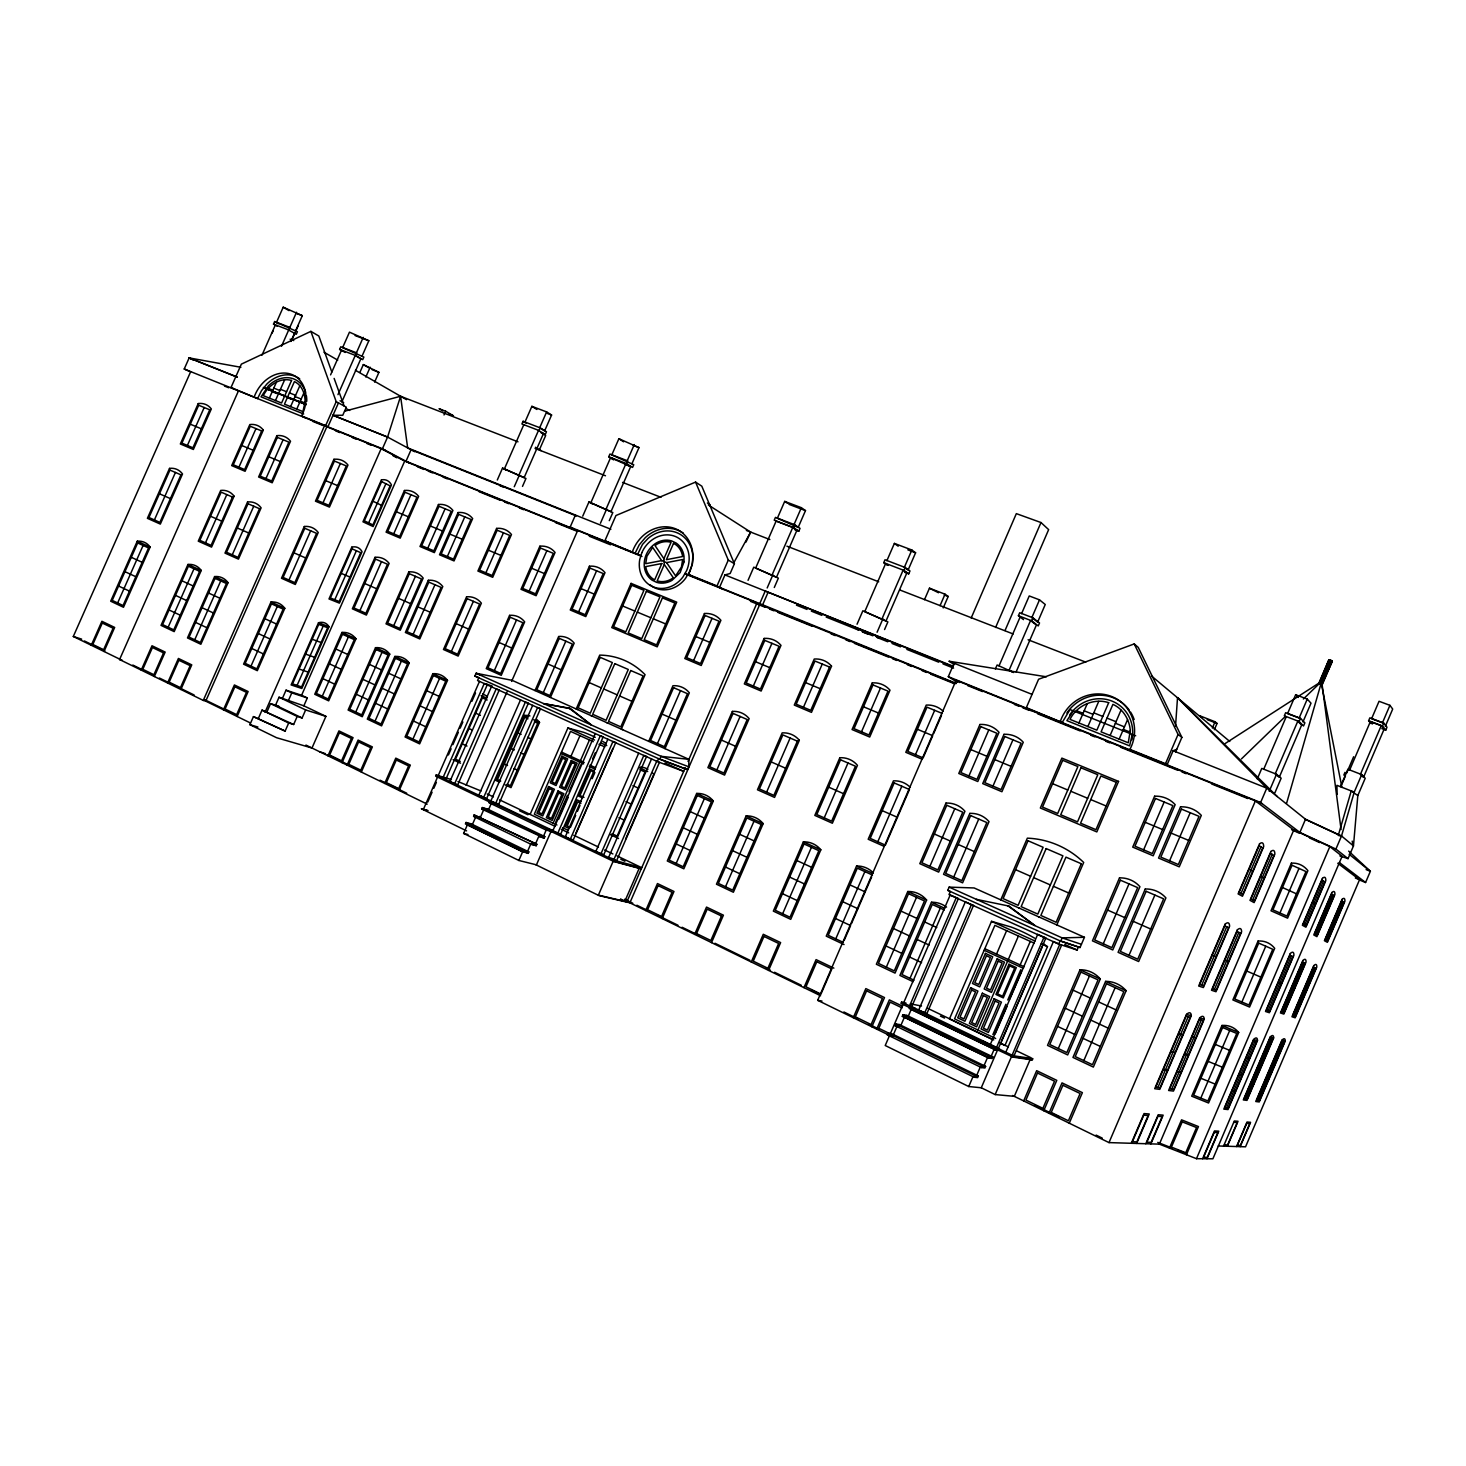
<?xml version="1.0" encoding="UTF-8"?>
<svg xmlns="http://www.w3.org/2000/svg" width="1466" height="1466" viewBox="0 0 1466 1466"><rect width="100%" height="100%" fill="white"/><g stroke="black" fill="none" stroke-linecap="round" stroke-linejoin="round"><path stroke-width="1.5" d="M688.727 766.773L688.928 759.333L512.074 680.334L476.102 673.26L474.874 676.064L659.847 759.26L687.481 769.65L688.727 766.773L661.111 756.328L476.102 673.26L480.225 674.873M1175.53 726.348L1177.51 697.743L1277.234 796.551M1073.314 710.845L1066.9 720.649L1129.59 745.864L1132.283 734.411M1339.887 855.924L1348.042 858.636L1353.466 845.937L1357.809 795.58L1365.213 778.263L1361.712 774.616L1347.895 769.247L1340.437 786.674M1286.598 803.258L1320.994 683.761L1331.018 660.378L1328.911 659.737L1318.887 683.119L1225.393 743.372M1348.042 858.636L1335.911 849.071L1341.518 835.968L1354.254 792.098L1361.712 774.616M637.618 554.313L642.493 544.454L648.027 538.48A31.666 27.671 -61.1 0 1 692.832 555.761L692.428 563.824L688.36 574.8M409.032 462.853L382.424 448.779L387.574 437.07L400.584 396.26L517.993 441.816M1335.911 849.071L1299.866 832.431L1260.613 802.525L1266.771 788.14L1177.51 697.743M1307.251 699.099L1299.151 718.028L1287.569 713.594L1295.669 694.719L1307.251 699.099L1311.007 703.185L1302.962 721.932M1269.208 791.31L1276.52 774.25L1261.768 768.422L1257.278 778.922M1299.096 721.51L1300.47 718.34L1285.664 712.678L1284.308 715.829L1299.096 721.51L1303.512 726L1304.868 722.848L1300.47 718.34M1320.225 683.926L1319.125 683.376L1328.911 659.737M1329.68 659.883L1319.657 683.266L1303.366 699.025M1274.907 792.794L1281.156 778.208L1276.52 774.25M1319.125 683.376L1322.295 684.567L1332.319 661.184L1321.507 684.402L1341.94 787.444M1331.018 660.378L1332.099 660.909L1322.075 684.292L1341.078 829.554M1131.312 1143.278L1144.03 1113.574L1149.234 1113.995L1136.626 1143.443M1186.489 1014.417L1154.677 1088.707L1159.771 1089.366L1191.308 1015.718A26.333 5.864 -66.3 0 0 1186.489 1014.417L1191.308 1015.718M1157.902 1087.46L1188.23 1016.634M1201.68 985.225L1226.712 926.769M1240.951 893.527L1260.943 846.835M1145.807 1143.737L1158.213 1114.728L1163.179 1115.15L1150.865 1143.883M1199.628 1017.972L1168.604 1090.484L1173.46 1091.089L1204.227 1019.218L1199.628 1017.972A25.692 5.571 -66.3 0 1 1204.227 1019.218M1171.7 1089.256L1201.277 1020.134M1214.416 989.458L1238.825 932.394M1252.715 899.959L1272.213 854.385M1108.992 1142.6L1159.368 1144.14L1293.782 829.976L1255.391 800.912L1108.992 1142.6L1012.566 1095.505M1299.866 832.431L1305.51 819.256L1266.771 788.14L1173.13 750.739L1167.064 764.831M1169.465 1148.098L1181.559 1119.841L1198.455 1126.566L1186.415 1154.75M1221.948 1025.485L1191.711 1096.183L1208.57 1103L1238.697 1032.504L1221.948 1025.485A25.105 21.55 -65 0 1 1238.697 1032.504M1200.801 1098.107L1229.699 1030.506M1241.885 1002.011L1265.744 946.211M1279.946 912.97L1299.004 868.403M1343.827 775.093L1345 772.344M1370.893 723.526L1368.621 720.759L1369.867 717.845L1383.739 723.086L1387.019 727.209L1385.791 730.105L1381.852 728.62M1341.921 784.163L1345.458 775.88M1346.631 773.132L1353.631 756.749M1349.636 770.071L1370.362 721.62L1381.21 725.707L1384.069 729.262L1363.472 777.438L1360.448 774.286L1381.21 725.707M1389.915 705.329L1382.456 722.793L1371.608 718.688L1379.048 701.279L1389.915 705.329L1392.7 709.049L1385.297 726.366M1159.368 1144.14L1196.476 1158.69L1329.845 846.615L1293.782 829.976M1385.791 730.105L1382.493 726L1383.739 723.086M1202.615 1158.726L1214.489 1130.927L1218.777 1131.184L1206.994 1158.763M1253.522 1039.577L1223.798 1109.121L1228.013 1109.56L1257.48 1040.585L1253.522 1039.577A24.647 4.783 -66.4 0 1 1257.48 1040.585M1226.547 1107.875L1254.878 1041.538M1268.09 1010.642L1291.473 955.887M1304.777 924.753L1323.468 881.029M1223.56 1146.137L1234.317 1120.977L1238.037 1121.288L1227.372 1146.247M1270.179 1037.03L1243.315 1099.94L1246.98 1100.398L1273.642 1037.965L1270.179 1037.03A22.302 4.196 -66.5 0 1 1273.642 1037.965M1245.715 1098.84L1271.352 1038.826M1282.732 1012.2L1303.879 962.649M1315.918 934.465L1332.832 894.883M1236.553 1146.54L1247.016 1122.021L1250.571 1122.315L1240.181 1146.65M1281.925 1040.2L1255.757 1101.516L1259.239 1101.956L1285.224 1041.098L1281.925 1040.2A21.733 3.995 -66.5 0 1 1285.224 1041.098M1258.048 1100.435L1283.025 1041.941M1294.112 1015.993L1314.727 967.688M1326.455 940.219L1342.929 901.645M1337.762 863.254L1360.356 880.351L1365.579 882.514L1370.362 871.317L1348.665 851.123M976.063 1076.85L980.351 1066.882L983.338 1067.248L987.608 1057.316L904.43 1017.166L901.059 1024.972M1009.414 999.427L1021.509 971.335M990.283 1044.562L1037.671 934.447L1039.632 935.106M995.231 1033.805L1006.922 1006.647M981.395 1067.578L982.11 1065.91L985.61 1066.368L984.895 1068.018L981.395 1067.578L894.865 1025.559L895.579 1023.928L899.409 1024.551L985.61 1066.368M978.353 1075.952L977.639 1077.62L974.084 1077.217L887.351 1034.849L888.048 1033.218L891.951 1033.805L978.353 1075.952L974.798 1075.549L888.048 1033.218M988.634 1058.012L989.348 1056.345L992.812 1056.839L992.115 1058.489L988.634 1058.012L902.323 1016.341L903.038 1014.71L906.831 1015.388L992.812 1056.839M990.54 1057.737L994.223 1049.18L997.65 1049.711L981.267 1087.772L968.733 1086.526L885.226 1045.515L903.038 1004.283M995.267 1049.858L995.964 1048.208L999.391 1048.74L998.676 1050.371L995.267 1049.858L909.158 1008.498L909.873 1006.885L913.611 1007.6L999.391 1048.74M1043.957 937.287L996.513 1047.549L998.603 1047.878L1045.899 937.928L1037.671 934.447M1001.553 1041.318L1042.216 946.798M1043.371 943.737L1047.475 946.67L1004.961 1045.478L1000.857 1043.499M1005.878 1052.057L1053.413 941.557L1059.735 944.416L1012.163 1055.062L1014.215 1055.355L1061.659 945.02M950.389 891.401L948.997 894.608L1058.69 944.067L1060.101 940.787L1080.039 947.531L1084.437 937.287L974.12 887.956L949.162 887.132L947.769 890.338L1060.724 941.172L1080.039 947.531M1060.724 941.172L1062.135 937.892L1084.437 937.287M981.267 1087.772L995.157 1094.571L1011.577 1056.4L1028.234 1058.837M1013.208 1055.74L1012.639 1057.078L1032.339 1059.936L1032.907 1058.635L1013.208 1055.74L985.28 1042.344M1058.69 944.067L1077.107 950.023L1078.481 946.834M1169.392 766.461L1165.488 763.713L1178.059 734.448L1134.226 643.922L1038.588 679.253L1026.328 707.657L1031.038 710.68M1023.671 1100.911L1036.664 1070.675L1056.784 1080.35L1043.737 1110.715M1080.021 969.777L1047.53 1045.386L1067.688 1054.934L1100.306 978.995A27.121 26.26 88.1 0 0 1080.021 969.777L1100.306 978.995M1175.622 751.93L1181.871 737.38L1138.257 647.422L1134.226 643.922M1058.287 1048.538L1089.458 975.971M1103.275 943.792L1129.003 883.888M1143.627 849.84L1164.169 802.012M1212.364 728.034L1215.057 721.748L1199.316 715.61L1201.35 717.314M1048.978 1113.28L1062.025 1082.879L1082.384 1092.646L1069.264 1123.194M1105.602 981.395L1072.965 1057.426L1093.343 1067.083L1126.108 990.704L1105.602 981.395A27.323 26.516 83.8 0 1 1126.108 990.704M1214.361 729.702L1217.037 723.453L1215.057 721.748M1083.814 1060.633L1115.131 987.663M1129.022 955.282L1154.878 895.066M1169.575 860.817L1190.209 812.714M1263.692 769.32L1286.213 716.764M1005.016 630.545L1048.648 529.629L1040.988 522.537L1016.341 513.631L971.188 617.992M995.414 668.936L997.118 664.996L1013.647 672.528M1018.412 615.72L1019.695 612.751L1032.834 617.772L1039.522 622.977L1038.24 625.927L1031.551 620.759L1018.412 615.72L1023.525 619.623M999.024 665.876L1020.299 616.618M1021.582 613.649L1029.242 595.947L1039.504 599.851L1045.258 604.505L1037.653 622.097L1033.292 618.707M853.267 1017.697L865.838 988.597L884.493 997.558L871.867 1026.786M907.784 891.511L876.356 964.262L895.048 973.112L926.604 900.051L907.784 891.511A26.021 24.446 -77 0 1 926.604 900.051M1031.844 617.589L1039.504 599.851M1031.551 620.759L1032.834 617.772M886.344 967.12L916.507 897.32M929.884 866.333L954.769 808.719M968.934 775.954L988.799 729.921M1016.103 671.959L1036.389 625.047L1030.561 620.558L1009.231 669.925L1012.236 671.959M876.705 1029.15L889.331 999.885L902.543 1006.226M946.56 907.124A26.168 24.702 -78.2 0 0 931.478 902.268L899.904 975.421L913.135 981.689M910.001 978.335L940.292 908.132M953.743 876.998L978.738 819.054M992.958 786.124L1012.933 739.854M910.917 1008.242L900.949 1003.459L901.517 1002.158L905.951 1003.019M903.587 1002.982L950.188 895.011L958.398 898.475L911.889 1006.299L909.598 1005.859L956.235 897.742M892.757 1036.187L896.972 1026.383M899.409 1024.551L898.713 1026.182L894.865 1025.559M906.831 1015.388L906.116 1017.001L902.323 1016.341M908.535 1015.626L911.247 1009.341L995.78 1049.931M915.114 1008.315L901.517 1002.158M924.643 1013.079L971.445 904.595L973.571 905.31L926.915 1013.501L918.614 1010.184L965.343 901.847L971.445 904.595M1034.648 938.185L1030.085 935.62A164.943 155.084 87.6 0 0 1010.88 926.952L991.511 921.344L949.455 1018.925L992.629 1039.577M1078.921 722.976L1087.241 703.68M1087.882 726.568L1098.73 701.371M996.532 954.091L1006.611 930.672M977.95 1030.03L1018.43 936.004M1110.11 735.492L1120.995 710.167M983.429 1041.08L980.351 1040.915M1020.153 964.94L1030.286 941.392M968.733 1086.526L973.058 1076.52M1119.163 739.139L1127.537 719.678M974.084 1077.217L974.798 1075.549M992.885 1034.593L1005.933 1004.265M1007.765 999.995L1020.812 969.686M725.523 886.765L754 821.217M766.626 792.135L790.119 738.039M803.478 707.253L822.261 664.043M711.523 942.62L723.416 915.187L706.52 907.087L694.646 934.392M763.163 823.654L733.385 892.244L716.453 884.218L746.121 815.921L763.163 823.654A24.427 22.173 -72.2 0 0 746.121 815.921M857.042 624.223L862.869 610.772L887.883 621.877L884.566 629.555M887.022 564.978L883.741 562.669L885.006 559.774L905.182 567.507L909.983 570.952L908.718 573.847L904.705 572.308M886.893 560.672L894.388 543.41L911.852 550.007L915.59 552.792L908.095 570.054L904.339 567.36L911.852 550.007M882.147 618.524L903.074 570.256L906.849 572.949L886.014 620.998L864.757 611.652L885.629 563.567L888.194 565.381M877.089 632.231L882.953 618.725M908.718 573.847L903.917 570.402L905.182 567.507M751.27 961.971L763.273 934.282L780.627 942.601L768.587 970.4M803.35 841.887L773.333 911.119L790.724 919.347L820.832 849.822A24.757 22.76 -73.4 0 0 803.35 841.887L820.832 849.822M782.642 913.758L811.431 847.33M824.222 817.845L847.989 762.998M861.495 731.809L880.498 688.012M924.496 599.649L929.462 588.196L945.02 594.188L948.19 596.479L943.224 607.914M940.054 605.678L945.02 594.188M803.954 987.626L816.086 959.607L833.861 968.128M873.351 872.893A25.069 23.309 -74.9 0 0 856.565 866.058L826.238 936.151L844.05 944.562M957.481 682.35L948.3 676.669L954.109 663.218M835.767 938.863L864.867 871.592M877.786 841.759L901.81 786.234M915.462 754.66L934.667 710.314M891.53 1036.389L817.68 1000.325L956.125 680.279L1261.951 803.551M844.123 940.549L850.61 925.577L835.51 918.504M851.416 923.708L871.665 876.925M933.622 733.678L941.484 715.5M995.616 627.466L1040.988 522.537M638.7 753.103L595.874 851.343L600.968 853.78L603.845 854.568L646.598 756.438L643.831 755.411L600.968 853.78M648.705 741.375L672.949 685.74A23.823 21.147 -66.6 0 1 689.332 692.795L664.996 748.65M723.196 589.46L717.002 585.96L728.29 560.067L695.58 482.094L615.958 515.519L604.927 540.716L611.634 544.417M719.531 587.39L724.955 574.91L730.16 573.499L734.411 563.732L701.811 486.181L695.58 482.094M657.446 743.592L680.499 690.669M693.62 660.58L712.036 618.322M651.564 758.893L608.61 857.445L613.741 859.901L616.6 860.67L659.48 762.247M613.741 859.901L656.731 761.221M550.978 829.664L550.336 831.112L613.778 861.513L614.309 860.322L641.741 867.707L617.021 855.906M478.777 677.732L477.55 680.536L657.336 761.55L658.619 758.618L687.481 769.65M659.847 759.26L661.111 756.328L688.928 759.333M625.506 839.267L653.818 774.305A23.896 21.147 -70.6 0 0 652.791 773.095M748.045 580.334L753.762 567.195L778.373 578.117L774.286 587.5M784.695 501.39L777.346 518.268L798.164 527.467L805.494 510.608L801.371 507.694L784.695 501.39L787.499 503.351M624.809 901.333L639.286 868.092L613.228 861.092L598.385 895.121L624.809 901.333L620.723 899.336M685.3 767.634L626.77 902.121L620.594 899.116M688.03 761.385L757.006 602.929L686.198 574.342M956.382 683.486L759.755 603.625L765.234 591.036L952.9 666.682M772.216 574.635L792.758 527.485L776.119 521.108L755.65 568.075L776.485 577.256L796.918 530.289L792.758 527.485M793.986 524.645L801.371 507.694M535.695 864.665L598.934 895.579L629.867 902.836L759.736 604.487L757.006 602.929M767.176 587.976L772.912 574.782M793.472 527.577L794.7 524.736L775.459 517.388L774.231 520.21L793.472 527.577L798.805 531.187L800.033 528.365L794.7 524.736M762.485 605.183L767.946 592.63M645.718 910.569L657.464 883.558L673.975 891.475L662.192 918.596M696.662 793.454L667.287 860.982L683.834 868.807L713.319 801.022L696.662 793.454A24.152 21.678 -71.4 0 1 713.319 801.022M676.174 863.437L704.34 798.677M716.856 769.925L740.11 716.453M753.341 686.033L771.922 643.317M451.381 779.564L436.135 775.019L435.64 776.155L492.228 803.276M437.601 776.962L423.326 809.544L427.504 810.68M479.51 681.36L438.114 775.826L442.824 778.08L445.976 779.014L487.317 684.677L484.256 683.504L442.824 778.08M427.779 802.03L432.085 792.208M433.808 788.268L436.392 782.368M448.394 754.972L451.107 748.778M452.921 744.655L458.345 732.285M460.159 728.144L462.871 721.968M471.905 701.334L475.515 693.088M494.335 670.603L516.527 619.953M529.134 591.146L546.873 550.666M491.422 686.729L449.915 781.47L454.662 783.742L457.795 784.677L499.228 690.046L496.204 688.873L454.662 783.742M576.413 515.94L411.066 449.732L406.009 461.24L573.279 528.786L570.164 527.082L575.423 515.061M582.735 516.16L588.947 501.958L612.825 512.55L609.27 520.65M613.319 459.664L608.738 456.787L609.929 454.057L627.723 460.874L626.532 463.604L632.561 467.416L633.752 464.704L611.78 454.936L618.89 438.719L638.993 447.606L631.901 463.824M466.133 785.245L507.016 691.897M511.597 681.415L577.677 530.509L641.961 556.475M610.589 457.667L590.816 502.82L610.974 511.689L630.71 466.555L610.589 457.667L613.778 459.664M528.841 851.911L471.209 823.855L466.041 822.481L465.4 823.929L523.197 852.094L523.838 850.61L528.841 851.911L528.2 853.377L522.702 851.673L467.416 824.735L463.623 833.421L518.854 860.469L536.446 864.848L551.088 831.314M483.578 797.596L525.396 702.031L528.383 703.167L486.675 798.494L483.578 797.596L478.777 795.287L520.54 699.85M606.154 508.885L625.982 463.568M627.173 460.837L634.302 444.546M600.437 523.252L606.667 508.977M474.196 815.004L473.573 816.434L531.26 844.398L536.226 845.699L536.849 844.251L474.196 815.004L536.849 844.251M470.586 825.303L471.209 823.855M471.795 825.908L475.589 817.24M481.691 809.012L482.314 807.564L487.372 809.012L544.821 836.646L544.179 838.094L481.691 809.012L485.063 809.965M478.704 817.845L479.327 816.415M529.941 715.958A23.236 20.029 -69.4 0 0 524.132 715.426L495.71 780.388L499.54 782.184M534.998 690.578L558.674 636.464A23.181 20.029 -66.3 0 1 574.177 643.153L550.428 697.468M479.913 818.431L483.688 809.818M489.223 802.8L489.846 801.352L494.867 802.818L494.244 804.248L489.223 802.8L546.726 830.342L547.368 828.895L552.224 830.269L551.582 831.717L546.232 829.958M486.749 810.441L487.372 809.012M532.689 705.329L490.817 801.059L552.224 830.269M488.783 809.159L491.733 802.433M543.3 692.63L565.821 641.173M578.612 611.908L596.589 570.805M496.076 803.405L436.135 775.019M498.715 804.266L540.533 708.646L537.582 707.528L495.655 803.368L498.715 804.266L495.508 802.708M536.409 719.22A23.236 20.029 -69.4 0 1 539.525 722.408L511.011 787.627L505.275 784.915M530.124 814.436L567.892 727.997L583.596 732.304A144.932 125.893 -74.3 0 1 595.269 737.306M518.854 860.469L522.702 851.673M531.26 844.398L531.901 842.932M570.915 756.401L579.968 735.675M528.2 853.377L526.954 852.754L530.784 843.995L534.98 845.094L538.792 836.353L544.179 838.094M539.286 836.756L539.909 835.29L544.821 836.646M663.933 558.693L671.08 542.328A20.561 17.977 -61.1 0 0 656.878 544.253L655.045 545.609L663.933 558.693L664.3 564.52L657.153 580.903A20.561 17.977 -61.1 0 0 671.428 579.033L673.242 577.696L664.3 564.52M542.933 837.489L546.745 828.785M553.14 823.196L589.479 739.964M555.761 822.169L567.452 795.397M569.101 791.622L580.774 764.867M595.288 733.531L552.847 830.746L557.831 833.128L560.782 833.952L603.167 736.867L600.309 735.804L557.831 833.128M558.583 819.402L568.185 797.412M592.649 758.875L595.379 752.626M607.877 739.212L565.326 836.72L570.347 839.12L573.279 839.926L615.775 742.547L612.953 741.484L570.347 839.12M575.662 815.408L570.402 827.429L567.195 825.908L577.696 801.884L580.903 803.386M577.402 811.394L580.023 805.384M592.136 778.739L594.866 772.527L590.816 770.676L579.968 795.525L583.999 797.412M575.698 833.678L612.916 748.356M285.137 731.076L288.692 722.995L293.658 724.497L297.195 716.453L302.106 717.974L305.643 709.947L325.91 716.361L311.983 748.026L276.561 737.71L249.88 724.662L253.435 716.617L285.137 731.076L253.435 716.617M282.352 698.531L286.035 690.174L301.593 695.25L404.689 461.094L381.16 448.669L264.998 712.293M302.106 717.974L275.535 705.201L279.053 697.23L303.847 705.824L307.31 697.963L301.593 695.25M341.945 632.451L314.75 694.261L328.677 700.84L355.963 638.81L341.945 632.451A22.118 18.233 -68.2 0 1 355.963 638.81M444.015 414.951L445.646 411.231L439.067 408.684L442.989 410.975M322.282 696.222L348.358 636.94M359.94 610.626L381.472 561.68M393.731 533.826L410.938 494.72M327.981 755.815L338.939 730.893L353.068 737.655L342.073 762.687M375.516 647.679L348.102 710.039L362.267 716.727L389.754 654.148L375.516 647.679A22.32 18.545 -68.4 0 1 389.754 654.148M355.762 712.055L382.04 652.242M393.713 625.707L415.409 576.321M427.76 548.229L445.096 508.775M347.094 765.124L358.107 740.073L372.364 746.909L361.332 772.051M394.83 656.456L367.306 719.11L381.6 725.872L409.234 662.98L394.83 656.456A22.43 18.728 -68.5 0 1 409.234 662.98M375.039 721.162L401.427 661.056M413.155 634.375L434.944 584.751M447.35 556.53L464.759 516.875M497.304 479.987L502.526 468.094L525.964 478.484L522.501 486.4M523.069 421.31L521.914 423.967L538.938 430.491L540.111 427.834L523.069 421.31L526.294 423.289M523.747 424.828L504.377 468.955L524.132 477.623L543.465 433.533M524.92 422.171L531.883 406.339L546.635 411.909L551.582 415.043L544.637 430.876L539.653 427.815L546.635 411.909M519.056 474.764L538.48 430.491L545.315 434.394L546.47 431.755L540.111 427.834M514.254 486.749L519.495 474.819M384.697 783.43L395.783 758.142L410.333 765.105L399.192 790.504M432.837 673.7L405.074 736.977L419.642 743.867L447.496 680.371L432.837 673.7A22.65 19.095 -68.8 0 1 447.496 680.371M539.396 449.824L545.664 435.549L542.438 433.588M412.936 739.066L439.562 678.373M451.381 651.435L473.371 601.335M485.869 572.821L503.443 532.799M290.891 341.468L294.446 333.405M295.582 330.858L302.308 315.648L283.213 307.2L276.469 322.428L297.415 331.719L296.297 334.266L288.655 330.07L281.49 346.251M291.972 339.764L298.368 325.324M269.377 398.111L276.378 382.26M168.169 627.21L194.007 568.771M205.478 542.841L226.809 494.592M238.94 467.159L255.982 428.603M275.461 400.548L284.624 379.859M154.351 676.522L165.163 652.077L152.006 645.755L141.231 670.109M201.227 570.494L174.197 631.626L161.022 625.377L187.96 564.465L201.227 570.494A21.825 17.28 -67.6 0 0 187.96 564.465M167.582 682.973L178.412 658.454L191.771 664.868L180.886 689.478M214.604 576.578L187.483 637.93L200.86 644.27L228.055 582.698L214.604 576.578A21.972 17.537 -67.7 0 1 228.055 582.698M290.598 406.632L299.779 385.851M194.74 639.781L220.743 580.921M232.269 554.808L253.746 506.21M265.951 478.576L283.103 439.763M296.755 409.106L303.81 393.145M345.243 352.445L339.617 349.384L340.753 346.782L356.678 352.848L355.523 355.468L362.707 359.665L363.861 357.081L342.604 347.662L349.458 332.159L368.827 340.735L362.01 356.22M330.583 374.875L341.468 350.246M337.968 394.647L355.23 355.505L360.856 358.804L341.853 401.886M356.385 352.903L363.238 337.363M238.463 390.872L119.571 659.535L203.279 700.418L324.591 425.58L184.221 369.011L189.151 357.906L240.882 367.288M338.463 402.893L327.908 426.808L325.635 425.635L336.209 401.666L310.884 331.371L241.359 364.136L231.023 387.5L234.377 389.223M203.279 700.418L205.735 701.151L326.845 426.771L323.62 425.085L382.424 448.779M359.885 372.419L363.33 364.594L378.943 372.327L374.636 382.058M365.84 377.019L370.165 367.215M223.437 709.801L234.395 684.952L248.121 691.549L237.126 716.489M270.972 602.031L243.576 664.171L257.32 670.677L284.807 608.317L270.972 602.031A22.247 18.013 -67.9 0 1 284.807 608.317M251.016 666.095L277.294 606.484M288.967 580.023L310.682 530.802M323.015 502.82L340.369 463.494M258.492 718.138L262.029 710.112L293.658 724.497M267.05 711.651L270.569 703.643L278.833 706.227M318.507 622.738L291.111 684.934L301.831 688.489L329.025 626.752A22.173 13.304 -64.2 0 0 318.507 622.738L329.025 626.752M288.271 700.858L291.771 692.905L307.31 697.963M297.085 685.41L323.198 626.074M334.798 599.741L356.385 550.74M368.644 522.886L385.888 483.743M119.571 659.535L122.118 660.323L73.3 636.482L190.598 371.851L184.221 369.011M137.236 541.247L110.683 601.207L123.492 607.272L150.137 547.111L137.236 541.247A21.477 16.786 -67.4 0 1 150.137 547.111M91.277 645.26L101.887 621.291L114.678 627.43L104.031 651.49M117.647 602.947L143.1 545.462M154.406 519.935L175.444 472.455M187.391 445.444L204.195 407.511M273.501 324.114L274.637 321.567L290.011 327.431L288.875 329.997L273.501 324.114L277.239 326.258M261.956 355.23L275.351 324.976M272.163 333.002L273.244 330.583M289.792 327.504L296.535 312.24M745.937 542.145L750.647 532.103L708.371 504.982M1135.692 735.785L1069.978 709.526L1062.19 722.555L1026.328 707.657M733.641 563.072L750.647 532.103M1241.464 758.893L1285.444 716.361M1173.13 750.739L1176.74 749.328M344.583 411.213L400.584 396.26L407.658 447.9L610.864 529.244M661.642 560.617L645.7 563.695L646.909 556.292L652.682 547.404L661.642 560.617L666.59 562.596L682.643 559.517L681.452 566.976L675.624 575.9L666.59 562.596M1196.476 1158.69L1212.895 1158.8L1342.123 856.236L1329.845 846.615M1218.209 1145.972L1245.55 1146.815L1359.532 879.728L1355.335 878.006M1224.44 1144.799L1227.647 1144.909L1237.194 1122.59L1234.024 1122.333M306.266 404.708L263.477 387.555L306.302 404.359M995.157 1094.571L1014.325 1096.33L1030.323 1059.13L1031.844 1059.863M1231.88 1091.034L1235.38 1091.529M887.351 1034.849L891.236 1035.436M954.513 664.666L949.18 661.258L1046.394 676.797M1163.363 1069.41L1167.614 1070.088M1177.07 1071.628L1181.12 1072.287M1250.608 1083.576L1253.65 1084.07M1262.849 1085.573L1265.744 1086.031M1353.466 845.937L1341.518 835.968L1338.275 835.437L1351.231 790.944L1357.809 795.58M1238.99 1074.395L1242.435 1074.999M817.68 1000.325L821.986 1001.076M569.065 708.133L543.721 703.625L570.512 708.701L591.073 724.79L569.065 708.133L570.512 708.701M910.404 1003.862L921.509 1006.006M1170.967 1051.617L1175.164 1052.441M1184.491 1054.274L1188.486 1055.062M1257.022 1068.531L1260.045 1069.117M1269.116 1070.895L1271.975 1071.463M1008.791 906.043L1007.765 905.695L1034.831 925.504L1008.791 906.043L976.429 899.373L977.492 899.739M1246.1 1057.756L1249.49 1058.489M1178.572 1033.86L1182.714 1034.813M1191.913 1036.938L1195.853 1037.855M1263.454 1053.486L1266.422 1054.164M1275.365 1056.235L1278.187 1056.876M463.623 833.421L467.966 834.539M427.962 810.533L421.347 808.756L466.591 830.874M613.778 861.513L641.228 868.88M478.777 795.287L481.874 796.185M249.88 724.662L257.924 727.044M457.923 781.525L481.05 790.999M73.3 636.482L81.675 639.139M319.57 751.71L325.47 753.652M1081.413 944.324L1062.135 937.892L949.162 887.132M299.082 669.009L308.117 672.106M947.769 890.338L948.868 890.723M1057.756 925.266L1056.821 924.936L1083.686 862.466A91.918 88.345 -79.3 0 0 1027.354 838.167L1000.765 899.867L1001.754 900.234M1038.496 916.745L1039.449 917.075M305.643 654.129L314.622 657.318M1018.797 907.93L1019.768 908.279M1331.513 661.038L1329.131 660.012M312.185 639.249L321.127 642.529M657.336 761.55L683.687 771.354L664.978 762.943M296.608 313.486L302.308 315.648M355.084 335.549L368.827 340.735M1368.621 720.759L1382.493 726M633.239 445.426L638.993 447.606M788.891 504.322L805.494 510.608M547.386 413.449L551.582 415.043M907.857 549.86L915.59 552.792M339.617 349.384L355.523 355.468M608.738 456.787L626.532 463.604M883.741 562.669L903.917 570.402M624.956 464.337L630.71 466.555M794.535 529.556L798.805 531.187M541.064 432.782L545.315 434.394M372.144 369.707L378.943 372.327M290.121 339.196L293.731 340.57M485.979 683.761L492.301 686.18M938.497 592.74L929.462 588.196M944.306 594.976L948.19 596.479M474.874 676.064L478.997 677.659M448.559 413.907L453.47 415.813L445.646 411.231M535.053 448.431L605.495 475.772M622.574 482.406L660.983 497.304M746.377 530.435L769.852 539.543M786.93 546.177L878.702 581.782M900.051 590.065L1013.171 633.972M1028.106 639.762L1085.738 662.137M1207.233 719.623L1217.037 723.453M606.576 722.555L607.95 723.086M622.665 729.665L621.309 729.133L645.058 674.672A82.499 72.164 -68.7 0 0 599.722 655.119L576.193 708.976L577.604 709.526M590.725 715.463L592.117 716.013M1157.755 1142.399L1172.159 1148.043M1178.316 1150.462L1186.544 1153.687M1354.254 792.098L1336.9 785.318L1337.157 794.425M1278.187 982.641L1281.357 983.888M1212.254 955.209L1216.139 956.748M1224.77 960.175L1228.471 961.659M1291.912 986.856L1294.698 987.974M1303.091 991.309L1305.748 992.354M1093.783 712.842L1102.78 716.434M1106.995 718.102L1116.029 721.712M280.446 389.296L286.566 391.734M289.443 392.87L295.601 395.325M1084.162 710.808L1093.123 714.382M1115.369 723.251L1124.44 726.861M273.794 388.124L279.896 390.542M295.033 396.59L301.208 399.045M1076.429 710.68L1083.081 713.319M1123.359 729.408L1130.139 732.12M268.333 388.38L272.878 390.176M300.292 401.134L304.891 402.967M193.164 359.995L189.151 357.906L237.034 377M263.477 387.555L305.881 404.469M336.209 401.666L346.324 407.181L342.751 415.281L333.002 415.263L387.574 437.07L414.786 451.748M949.18 661.258L1032.046 694.371M189.151 357.906L237.272 377.129M333.002 415.263L387.574 437.07M272.639 391.898L276.707 393.511M724.955 574.91L952.863 666.132M499.796 485.649L504.029 487.353M873.424 635.291L855.374 628.053L858.746 630.123M796.459 605.165L807.07 609.435M811.321 611.12L821.931 615.39M826.183 617.076L858.031 629.849M862.283 631.553L872.893 635.804M877.144 637.508L887.755 641.76M892.006 643.464L900.509 646.854M906.868 649.42L938.716 662.174M942.968 663.878L953.578 668.13M862.429 631.938L868.422 634.338M303.682 413.98L261.021 396.828L268.296 385.961A29.118 23.163 -62.8 0 1 305.551 392.192M1060.358 721.364A39.124 37.493 -50.1 0 1 1111.869 696.588A39.124 37.493 -50.1 0 1 1129.919 749.383L1165.488 763.713M231.023 387.5L257.576 398.587L261.461 390.726L266.904 383.982A32.069 25.508 -62.8 0 1 299.705 378.833M254.241 396.846A32.142 25.545 -62.8 0 1 291.972 374.563A32.142 25.545 -62.8 0 1 301.556 415.923L325.635 425.635M948.3 676.669L1260.613 802.525M326.845 426.771L385.558 450.447M312.515 421.292L323.033 425.525M224.518 386.071L228.696 387.757M335.677 430.894L339.837 432.58M352.298 437.601L356.458 439.287M366.848 443.465L370.99 445.151M967.652 685.575L982.495 691.567M1014.344 704.395L1018.577 706.117M1022.828 707.821L1029.187 710.387M1037.671 713.814L1080.13 730.929M1090.741 735.217L1094.974 736.922M1105.584 741.191L1109.835 742.914M1120.445 747.184L1177.748 770.291M1181.981 772.014L1186.232 773.718M1211.704 783.998L1247.786 798.53M604.927 540.716L635.071 553.287L639.249 544.821L645.297 537.637A34.579 30.218 -61.1 0 1 683.321 533.166M632.396 551.802A34.653 30.273 -61.1 0 1 675.441 528.75A34.653 30.273 -61.1 0 1 688.434 574.415L717.002 585.96M570.164 527.082L640.935 555.651M759.755 603.625L684.989 573.444L687.554 574.892L685.538 578.355A27.488 24.042 -61 0 1 650.336 585.026M404.689 461.094L578.649 531.352M759.736 604.487L955.63 683.596M417.59 466.848L423.967 469.432M428.2 471.136L432.433 472.858M443.044 477.128L447.277 478.851M479.089 491.696L500.291 500.272M504.524 501.977L508.775 503.699M519.367 507.969L523.619 509.692M555.412 522.537L576.614 531.095M589.332 536.244L610.534 544.802M750.482 601.353L765.325 607.345M769.558 609.05L773.81 610.772M778.043 612.476L811.962 626.184M831.057 633.898L835.29 635.621M845.9 639.891L850.133 641.613M854.366 643.317L888.304 657.025M892.537 658.747L896.771 660.451M907.381 664.739L911.614 666.462M922.224 670.732L926.457 672.454M930.708 674.158L954.018 683.577M1200.892 1078.28L1215.131 1084.089M1366.129 869.595L1370.362 871.317L1349.178 854.312M942.363 713.484L926.988 707.162L907.82 751.417L923.14 757.904L932.743 735.694L917.404 729.28M1208.131 1061.366L1222.351 1067.211M1215.369 1044.433L1229.571 1050.334M241.78 445.499L253.16 450.245M268.773 456.769L280.318 461.57M190.287 424.187L201.337 428.787M325.782 480.683L337.62 485.631M970.822 749.584L986.93 756.291M994.828 759.59L1011.1 766.37M1052.625 783.687L1067.779 790.009M1070.84 791.274L1087.662 798.292M1090.722 799.575L1106.152 806.007M1145.239 822.316L1162.593 829.554M1171.132 833.109L1188.688 840.421M396.351 511.762L408.336 516.783M430.344 525.964L442.549 531.058M449.915 534.119L462.23 539.268M488.38 550.19L500.951 555.431M531.608 568.222L544.436 573.591M581.031 588.617L594.206 594.115M622.647 605.989L634.87 611.084M637.307 612.11L650.849 617.754M653.323 618.78L665.729 623.966M695.874 636.556L709.801 642.365M755.503 661.697L769.778 667.653M805.585 682.606L820.172 688.69M863.529 706.795L878.5 713.044M341.212 573.371L349.953 577.073M921.876 759.131L905.805 752.315L926.237 705.091A24.94 23.273 -61.3 0 1 943.243 711.34M1246.76 971.042L1260.87 977.126M364.759 583.523L376.67 588.764M398.514 598.348L410.627 603.662M417.938 606.869L430.179 612.238M456.146 623.636L468.625 629.116M499.063 642.475L511.799 648.064M548.027 664.025L561.111 669.779M662.082 714.089L675.899 720.154M721.419 740.073L735.565 746.286M771.153 761.899L785.629 768.257M828.675 787.15L843.555 793.692M882.202 810.643L897.43 817.332M159.446 493.785L170.423 498.605M210.499 516.234L221.806 521.2M237.309 527.998L248.744 533.019M293.951 552.829L305.716 557.996M589.185 682.57L601.317 687.902M603.754 688.965L617.186 694.866M619.642 695.947L631.956 701.353M934.355 834.007L950.335 841.044M958.178 844.471L974.34 851.581M1015.572 869.668L1030.635 876.283M1033.658 877.621L1050.352 884.951M1053.413 886.289L1068.714 893.014M1107.545 910.056L1124.788 917.624M1133.255 921.344L1150.7 929.004M884.145 846.377L868.184 839.248L893.435 780.865A24.977 23.309 -67.9 0 1 910.331 787.389M1282.475 887.535L1296.475 893.839M1064.756 944.452L1077.107 950.023M567.892 727.997L594.5 740.037M600.639 742.804L606.777 745.589M991.511 921.344L1035.033 941.044M1041.245 943.866L1047.475 946.67M593.29 741.704L570.512 731.387L534.32 814.216L556.933 824.991M599.026 744.288L604.78 746.89M1034.263 943.188L994.883 925.339L954.568 1018.87L995.652 1038.496M481.141 695.635L486.749 698.183M524.132 715.426L527.98 717.167M533.752 719.788L539.525 722.408M639.597 767.836L647.715 771.537M856.565 866.058L872.508 873.278M487.152 699.997L482.406 697.834L455.523 759.186L460.251 761.422M872.472 875.055L857.298 868.165L828.235 935.308L843.317 942.418M527.962 718.816L524.7 717.332L497.487 779.564L500.712 781.085M534.467 721.767L537.729 723.251L510.425 785.684L507.181 784.145M639.909 769.687L645.058 772.014L617.131 836.115L612 833.696M931.478 902.268L944.782 908.315M944.324 909.965L932.266 904.485L902.011 974.542L914.014 980.223M561.478 752.076L584.201 762.503M589.918 765.124L595.672 767.763M335.934 649.035L347.772 654.477M369.469 664.428L381.508 669.944M388.765 673.279L400.933 678.868M426.734 690.706L439.122 696.387M475.68 713.154L480.427 715.335M690.284 811.633L704.358 818.083M739.689 834.301L754.092 840.916M796.863 860.542L811.651 867.322M850.042 884.933L865.178 891.878M517.901 732.89L521.145 734.374M527.65 737.361L530.912 738.846M632.927 785.666L638.077 788.03M560.873 753.469L583.615 763.914M589.332 766.535L595.068 769.174M984.804 948.704L1024.129 966.754M1291.564 829.646L1299.572 833.329M1309.559 837.947L1319.547 842.565M131.317 557.318L142.202 562.321M264.906 618.707L276.579 624.076M901.04 911.119L916.928 918.412M924.716 921.986L936.756 927.52M1073.112 990.173L1090.246 998.053M1098.657 1001.919L1115.993 1009.872M181.949 580.793L193.164 585.96M208.557 593.034L219.937 598.256M594.261 771.061L590.303 769.247L578.594 796.075L582.552 797.907M984.126 950.28L1023.451 968.348M329.429 663.841L341.248 669.321M362.908 679.344L374.93 684.915M382.186 688.287L394.317 693.913M420.082 705.842L432.452 711.578M468.955 728.492L472.125 729.958M683.248 827.795L697.303 834.301M732.597 850.665L746.964 857.317M789.679 877.108L804.431 883.943M842.785 901.718L857.903 908.718M1305.51 819.256L1341.518 835.968M1304.923 819.146L1340.107 835.492M511.103 748.43L514.346 749.932M520.833 752.938L524.077 754.459M625.964 801.664L631.095 804.046M124.958 571.667L135.825 576.724M258.328 633.569L270.001 638.993M175.499 595.379L186.695 600.584M202.07 607.712L213.431 612.99M893.509 928.528L909.378 935.894M917.148 939.504L929.169 945.075M1065.342 1008.278L1082.439 1016.213M1090.851 1020.116L1108.149 1028.142M322.905 678.648L334.706 684.164M356.348 694.279L368.332 699.905M375.589 703.295L387.702 708.958M413.43 720.997L425.781 726.788M462.248 743.848L466.976 746.066M676.211 843.958L690.248 850.537M725.487 867.029L739.835 873.736M782.496 893.692L797.229 900.582M504.286 763.988L507.529 765.509M514.016 768.55L517.26 770.071M618.982 817.68L624.113 820.08M580.903 801.682L576.963 799.85L565.235 826.677L569.175 828.547M118.599 586.034L129.448 591.128M251.767 648.467L263.422 653.928M169.048 609.966L180.226 615.207M195.583 622.409L206.926 627.723M885.977 945.955L901.828 953.376M909.58 957.023L921.583 962.649M1057.554 1026.383L1074.633 1034.391M1083.026 1038.331L1100.306 1046.431M453.067 759.681L460.526 763.2M610.461 834.667L618.542 838.497M286.035 690.174L291.771 692.905M562.632 827.722L568.332 830.434M303.847 705.824L325.91 716.361M487.225 793.949L493.419 796.899M499.594 799.85L555.211 826.403M561.386 829.353L568.698 832.853M573.756 835.254L598.476 847.055M604.652 850.005L612.898 853.945M519.697 810.826L527.943 814.748M620.778 859.259L624.901 861.22M279.053 697.23L305.643 709.947M927.85 1008.406L993.765 1039.925M999.94 1042.876L1008.187 1046.816M1016.414 1050.755L1030.836 1057.664M441.266 776.76L445.976 779.014M611.487 858.215L614.895 859.846M940.439 1016.121L944.525 1018.064M550.85 829.939L614.309 860.322M489.846 801.352L547.368 828.895M909.873 1006.885L995.964 1048.208M919.878 1011.888L936.004 1019.64M940.036 1021.564L946.083 1024.459M968.256 1035.106L978.335 1039.944M997.118 1049.619L1013.153 1057.151M270.569 703.643L297.195 716.453M902.066 1007.893L890.1 1002.139L878.812 1028.289L890.76 1034.116M482.314 807.564L539.909 835.29M903.038 1014.71L989.348 1056.345M262.029 710.112L288.692 722.995M534.98 845.094L536.226 845.699M895.579 1023.928L982.11 1065.91M372.987 501.225L381.526 505.367M327.486 754.642L349.659 765.435M379.987 780.187L406.705 793.198M624.553 899.244L632.781 903.239M636.885 905.237L647.166 910.239M657.428 915.242L677.988 925.248M682.093 927.263L698.531 935.253M714.968 943.261L749.914 960.267M766.351 968.275L770.456 970.272M774.579 972.27L801.297 985.28M811.559 990.283L819.787 994.278M466.041 822.481L523.838 850.61M305.936 745.076L427.211 804.138M629.867 902.836L820.594 995.744M84.405 640.972L104.764 650.922M204.782 699.74L224.994 709.599M132.801 665.051L143.027 670.035M159.391 678.025L194.153 694.994M843.885 1011.98L858.233 1018.998M868.477 1024.001L878.739 1029.004M1034.593 1105.071L1059.185 1117.092M1096.11 1135.105L1102.249 1138.111M205.735 701.151L250.429 722.976M301.556 415.923L304.818 417.627M392.98 455.706L396.901 457.777M287.684 397.488L290.891 399.192M345.774 408.354L349.659 410.462M340.057 400.749L343.704 402.729M502.526 468.094L505.807 469.945M688.434 574.415L690.999 575.863M323.968 352.207L337.73 360.123M355.413 370.275L406.54 399.668M588.947 501.958L592.062 503.754M274.637 321.567L278.357 323.711M310.884 331.371L318.818 336.007L331.847 372.052M363.33 364.594L368.607 367.654M283.213 307.2L289.004 310.627M535.438 447.258L541.046 450.612M728.29 560.067L734.411 563.732M1249.142 869.081L1252.734 871.262M1260.742 876.118L1264.187 878.189M1323.083 913.886L1325.667 915.462M1333.455 920.172L1335.911 921.674M875.422 636.079L878.739 638.131M956.125 680.279L959.772 682.533M1312.656 901.975L1315.588 903.789M602.709 741.375L606.246 743.592M531.883 406.339L536.868 409.472M707.382 503.003L709.984 504.689M618.89 438.719L623.618 441.797M1129.919 749.383L1131.587 750.537M894.388 543.41L898.182 546.213M1339.338 862.503L1365.579 882.514M1178.059 734.448L1181.871 737.38M1151.671 676.138L1229.772 741.466M1295.669 694.719L1298.235 697.45M1370.362 721.62L1372.323 724.002M334.138 378.411L344.107 405.972M1352.202 841.118L1353.045 845.589M1130.524 712.018A39.014 37.401 -50 0 1 1134.153 719.531M1066.882 713.044A39.014 37.401 -50 0 1 1129.388 710.295M1069.74 714.913A35.404 33.938 -50 0 1 1112.034 701.115A35.404 33.938 -50 0 1 1131.825 739.799M306.376 395.673A29.118 23.163 -62.8 0 1 306.761 401.299M640.66 766.975A23.896 21.147 -70.6 0 1 647.935 769.247M482.534 693.986A22.888 19.498 -69.1 0 1 487.463 696.753M1130.286 730.398L1128.27 742.786L1101.076 731.864L1112.914 704.358C1123.084 708.903 1129.388 719.494 1130.286 730.398M305.093 401.592L302.949 411.598L284.459 404.158L294.428 381.581C301.923 385.082 305.13 393.749 305.093 401.592M684.054 561.79L680.169 572.565L671.959 580.389A22.118 19.333 -61.1 0 1 656.603 582.35L652.058 580.133A22.118 19.333 -61.1 0 1 644.344 566.976C643.281 557.501 648.155 547.863 656.328 542.951A22.118 19.333 -61.1 0 1 671.611 540.899L676.174 543.061A22.118 19.333 -61.1 0 1 683.999 556.2L684.054 561.79M641.851 552.645L639.762 559.444A27.561 24.079 -61.1 0 0 653.176 586.876A27.561 24.079 -61.1 0 0 682.973 576.926L686.601 570.677A27.561 24.079 -61.1 0 0 675.24 536.428A27.561 24.079 -61.1 0 0 641.851 552.645M1297.795 721.199L1275.218 773.883L1279.25 777.31L1301.625 725.084L1297.795 721.199M1225.136 924.148L1198.657 986.013L1203.366 987.553L1229.608 926.237A26.26 5.846 -66.8 0 0 1225.136 924.148M1259.514 843.866L1238.092 893.894L1242.453 896.257L1263.674 846.67A26.223 5.846 -67.3 0 0 1259.514 843.866M1143.755 1115.186L1132.393 1141.721L1136.883 1141.867L1148.171 1115.534L1143.755 1115.186M1186.177 1016.103L1155.739 1087.186L1160.064 1087.735L1190.264 1017.184L1186.177 1016.103M1224.806 925.889L1199.683 984.566L1203.659 985.885L1228.6 927.648L1224.806 925.889M1259.166 845.662L1239.1 892.519L1242.783 894.535L1262.702 848.008L1259.166 845.662M1237.341 929.865L1211.502 990.246L1215.992 991.731L1241.61 931.863A25.618 5.571 -66.8 0 0 1237.341 929.865M1270.875 851.508L1249.985 900.344L1254.126 902.598L1274.852 854.183A25.582 5.571 -67.3 0 0 1270.875 851.508M1157.938 1116.304L1146.87 1142.197L1151.14 1142.344L1162.135 1116.634L1157.938 1116.304M1199.335 1019.603L1169.63 1088.981L1173.753 1089.513L1203.22 1020.648L1199.335 1019.603M1237.011 931.551L1212.51 988.817L1216.304 990.081L1240.621 933.237L1237.011 931.551M1270.527 853.249L1250.956 898.988L1254.456 900.912L1273.899 855.503L1270.527 853.249M1258.048 941.062L1232.869 999.94L1249.582 1007.05L1274.687 948.337A25.05 21.532 -67.6 0 0 1258.048 941.062M1291.381 863.162L1271.004 910.789L1287.588 918.156L1307.892 870.676A25.014 21.495 -69.9 0 0 1291.381 863.162M1182.219 1121.857L1171.407 1147.108L1185.756 1152.734L1196.531 1127.556L1182.219 1121.857M1222.607 1027.538L1193.654 1095.212L1207.911 1100.966L1236.773 1033.457L1222.607 1027.538M1258.708 943.114L1234.793 999.006L1248.94 1004.998L1272.763 949.272L1258.708 943.114M1292.022 865.233L1272.928 909.855L1286.946 916.085L1305.986 871.574L1292.022 865.233M1290.263 953.56L1265.524 1011.485L1269.373 1012.731L1293.91 955.282A24.574 4.783 -66.8 0 0 1290.263 953.56M1322.387 878.391L1302.376 925.248L1305.913 927.19L1325.777 880.718A24.556 4.783 -67.2 0 0 1322.387 878.391M1214.196 1132.412L1203.586 1157.26L1207.288 1157.297L1217.825 1132.613L1214.196 1132.412M1253.192 1041.117L1224.751 1107.691L1228.306 1108.058L1256.545 1041.96L1253.192 1041.117M1289.915 955.172L1266.441 1010.111L1269.703 1011.173L1293.012 956.62L1289.915 955.172M1322.02 880.04L1303.274 923.928L1306.279 925.596L1324.898 882.001L1322.02 880.04M1302.834 960.56L1280.459 1012.969L1283.831 1014.087L1306.041 962.081A22.247 4.196 -66.9 0 0 1302.834 960.56M1331.879 892.556L1313.774 934.942L1316.908 936.646L1334.885 894.553A22.21 4.196 -67.2 0 0 1331.879 892.556M1269.886 1038.441L1244.176 1098.639L1247.273 1099.042L1272.818 1039.211L1269.886 1038.441M1302.523 962.008L1281.284 1011.723L1284.143 1012.676L1305.235 963.272L1302.523 962.008M1331.549 894.04L1314.599 933.75L1317.238 935.198L1334.078 895.726L1331.549 894.04M1313.756 965.673L1291.949 1016.744L1295.156 1017.807L1316.798 967.102A21.678 3.995 -66.9 0 0 1313.756 965.673M1342.05 899.391L1324.403 940.714L1327.39 942.326L1344.89 901.297A21.66 3.995 -67.2 0 0 1342.05 899.391M1246.741 1123.341L1237.396 1145.239L1240.456 1145.349L1249.747 1123.579L1246.741 1123.341M1281.632 1041.575L1256.582 1100.251L1259.514 1100.618L1284.418 1042.308L1281.632 1041.575M1313.426 967.084L1292.755 1015.535L1295.468 1016.433L1316.01 968.293L1313.426 967.084M1341.72 900.82L1325.191 939.541L1327.701 940.915L1344.12 902.433L1341.72 900.82M1081.303 863.749L1056.125 922.279L1040.86 915.462L1065.965 857.134L1081.303 863.749M1116.322 782.349L1095.963 829.683L1080.57 823.177L1100.874 775.99L1116.322 782.349M1118.558 781.396L1096.825 831.918L1040.347 808.004L1061.86 758.105L1118.558 781.396M1119.493 877.896L1092.445 940.86L1112.767 949.95L1139.925 886.71A26.919 26.37 -75.3 0 0 1119.493 877.896M1154.603 796.203L1132.723 847.11L1153.211 855.796L1175.164 804.651A26.901 26.333 -51.3 0 0 1154.603 796.203M1037.507 1073.02L1025.907 1100.068L1042.876 1108.351L1054.53 1081.212L1037.507 1073.02M1080.882 972.086L1049.766 1044.507L1066.827 1052.588L1098.052 979.893L1080.882 972.086M1120.372 880.168L1094.699 939.944L1111.888 947.641L1137.653 887.626L1120.372 880.168M1155.483 798.439L1134.977 846.175L1152.313 853.524L1172.892 805.604L1155.483 798.439M1145.258 889.001L1118.082 952.314L1138.642 961.513L1165.91 897.907A27.066 26.663 -78.9 0 0 1145.258 889.001M1180.533 806.85L1158.543 858.05L1179.25 866.827L1201.314 815.389A27.066 26.608 -46.9 0 0 1180.533 806.85M1062.905 1085.243L1051.232 1112.419L1068.402 1120.794L1080.112 1093.508L1062.905 1085.243M1106.482 983.723L1075.219 1056.546L1092.463 1064.719L1123.836 991.621L1106.482 983.723M1146.155 891.291L1120.354 951.416L1137.744 959.185L1163.638 898.841L1146.155 891.291M1181.431 809.104L1160.834 857.115L1178.352 864.537L1199.023 816.342L1181.431 809.104M945.973 803.093L919.805 863.676L938.661 872.105L964.94 811.266A25.912 24.482 -68.5 0 0 945.973 803.093M979.948 724.479L958.782 773.48L977.785 781.525L999.024 732.304A25.893 24.446 -60.3 0 0 979.948 724.479M866.589 990.833L855.356 1016.836L871.097 1024.532L882.385 998.419L866.589 990.833M908.553 893.71L878.446 963.382L894.278 970.877L924.478 900.949L908.553 893.71M946.761 805.255L921.912 862.778L937.874 869.906L962.795 812.182L946.761 805.255M980.754 726.623L960.908 772.564L976.979 779.362L996.898 733.257L980.754 726.623M969.851 813.392L943.554 874.304L962.612 882.825L989.019 821.638A26.058 24.739 -68.9 0 0 969.851 813.392M1003.99 734.338L982.715 783.614L1001.919 791.732L1023.268 742.272A26.021 24.702 -59.8 0 0 1003.99 734.338M970.657 815.572L945.698 873.406L961.824 880.608L986.856 822.554L970.657 815.572M1004.796 736.5L984.859 782.679L1001.095 789.551L1021.106 743.207L1004.796 736.5M1028.014 840.751L1003.092 898.603L1018.119 905.31L1043.114 847.275L1028.014 840.751M1062.703 760.304L1042.528 807.088L1057.682 813.483L1077.895 766.553L1062.703 760.304M970.657 987.717L957.701 1017.807L964.921 1021.252L977.914 991.108L970.657 987.717M985.445 953.413L972.489 983.484L979.728 986.875L992.702 956.748L985.445 953.413M971.628 990.063L960.028 1017.019L963.95 1018.888L975.568 991.914L971.628 990.063M986.416 955.759L974.817 982.678L978.757 984.511L990.356 957.573L986.416 955.759M982.367 993.197L969.374 1023.378L976.631 1026.841L989.642 996.623L982.367 993.197M997.173 958.819L984.181 988.964L991.474 992.372L1004.467 962.172L997.173 958.819M1108.699 702.69L1096.861 730.178L1070.015 719.385C1076.612 705.549 1094.057 697.743 1108.699 702.69M1046.156 848.576L1021.142 906.666L1037.818 914.106L1062.905 855.814L1046.156 848.576M1080.937 767.799L1060.724 814.766L1077.51 821.876L1097.796 774.726L1080.937 767.799M983.338 995.561L971.701 1022.59L975.641 1024.459L987.296 997.411L983.338 995.561M998.163 961.165L986.526 988.157L990.485 990.008L1002.121 962.979L998.163 961.165M994.113 998.712L981.084 1028.967L988.396 1032.449L1001.425 1002.158L994.113 998.712M1008.956 964.243L995.945 994.461L1003.275 997.888L1016.305 967.615L1008.956 964.243M1009.653 965.892L997.595 993.893L1002.579 996.239L1014.655 968.183L1009.653 965.892M995.102 1001.076L983.448 1028.179L987.406 1030.067L999.079 1002.946L995.102 1001.076M721.492 916.012L710.845 940.512L696.57 933.567L707.18 909.158L721.492 916.012M761.221 824.497L732.707 890.155L718.377 883.393L746.799 817.955L761.221 824.497M797.394 741.173L773.865 795.378L759.406 788.928L782.881 734.906L797.394 741.173M829.573 667.048L810.771 710.35L796.221 704.193L814.968 661.038L829.573 667.048M799.355 740.293L774.561 797.412L757.464 789.789L782.184 732.89A24.354 22.173 -67.1 0 1 799.355 740.293M831.534 666.15L811.486 712.366L794.279 705.073L814.253 659.04A24.317 22.137 -62.4 0 1 831.534 666.15M839.835 757.739L814.821 815.408L832.358 823.232L857.445 765.344A24.684 22.76 -67.5 0 0 839.835 757.739M872.27 682.899L852.058 729.555L869.723 737.031L890.009 690.193A24.647 22.723 -61.9 0 0 872.27 682.899M763.969 936.408L753.249 961.146L767.891 968.275L778.648 943.444L763.969 936.408M804.046 843.958L775.294 910.276L790.009 917.24L818.853 850.683L804.046 843.958M840.549 759.791L816.8 814.546L831.643 821.162L855.448 766.223L840.549 759.791M873.003 684.934L854.037 728.657L868.99 734.979L888.011 691.109L873.003 684.934M816.8 961.751L805.952 986.801L820.96 994.113L831.845 968.953L816.8 961.751M894.187 782.936L870.199 838.369L885.391 845.149L909.451 789.533L894.187 782.936M704.431 613.521L684.805 658.527L701.224 665.491L720.905 620.301A23.804 21.129 -63 0 0 704.431 613.521M673.59 687.682L650.556 740.513L664.355 746.67L687.444 693.675L673.59 687.682M705.073 615.463L686.674 657.648L700.565 663.53L719.018 621.199L705.073 615.463M732.359 711.413L707.895 767.634L724.589 775.093L749.144 718.633A24.079 21.66 -66.8 0 0 732.359 711.413M764.116 638.425L744.325 683.907L761.147 691.036L780.993 645.37A24.042 21.642 -62.7 0 0 764.116 638.425M658.106 885.611L647.606 909.745L661.551 916.525L672.069 892.318L658.106 885.611M697.303 795.47L669.174 860.139L683.193 866.754L711.395 801.865L697.303 795.47M733.018 713.392L709.801 766.773L723.929 773.077L747.22 719.513L733.018 713.392M764.794 640.385L746.231 683.028L760.469 689.057L779.069 646.268L764.794 640.385M509.582 615.354L486.236 668.624L501.244 675.331L524.663 621.859A22.833 19.479 -66.2 0 0 509.582 615.354M539.891 546.195L520.998 589.295L536.116 595.709L555.064 552.444A22.796 19.461 -63.6 0 0 539.891 546.195M510.15 617.204L487.976 667.781L500.694 673.444L522.904 622.702L510.15 617.204M540.459 548.027L522.757 588.434L535.548 593.858L553.305 553.323L540.459 548.027M589.405 566.224L570.256 610.003L585.795 616.581L605.018 572.656A23.163 19.993 -63.4 0 0 589.405 566.224M559.261 638.351L536.794 689.716L549.842 695.544L572.381 644.014L559.261 638.351M589.992 568.093L572.052 609.141L585.209 614.712L603.204 573.536L589.992 568.093M631.076 583.376L611.762 627.595L657.208 646.836L676.724 602.141L631.076 583.376M600.199 657.336L578.135 707.821L590.248 713.227L612.367 662.577L600.199 657.336M631.699 585.264L613.576 626.715L625.78 631.883L643.94 590.303L631.699 585.264M548.577 786.546L536.923 813.19L542.75 815.957L554.405 789.276L548.577 786.546M561.845 756.163L550.208 782.789L556.035 785.519L567.69 758.857L561.845 756.163M549.292 788.561L538.865 812.421L542.017 813.923L552.462 790.046L549.292 788.561M562.559 758.179L552.151 782.019L555.321 783.504L565.748 759.645L562.559 758.179M557.996 790.962L546.323 817.661L552.169 820.447L563.842 793.711L557.996 790.962M571.282 760.506L559.627 787.205L565.491 789.936L577.164 763.218L571.282 760.506M614.804 663.64L592.685 714.308L606.099 720.301L628.291 669.467L614.804 663.64M646.396 591.311L628.236 632.909L641.741 638.626L659.957 596.882L646.396 591.311M558.711 792.978L548.266 816.892L551.436 818.413L561.899 794.48L558.711 792.978M572.015 762.522L561.57 786.417L564.758 787.92L575.203 763.988L572.015 762.522M661.826 563.53L654.734 579.73L652.901 578.85A20.561 17.977 -61.1 0 1 645.755 566.609L661.826 563.53M673.48 543.465L666.407 559.682L682.606 556.549A20.561 17.977 -61.1 0 0 675.331 544.362L673.48 543.465M630.746 670.53L608.537 721.382L620.814 726.879L643.079 675.844L630.746 670.53M662.43 597.908L644.215 639.671L656.585 644.912L674.855 603.021L662.43 597.908M375.021 557.318L352.353 608.811L366.39 615.079L389.131 563.402A22.082 18.233 -65.9 0 0 375.021 557.318M404.433 490.487L386.089 532.14L400.236 538.132L418.635 496.333A22.063 18.197 -63.8 0 0 404.433 490.487M342.439 634.247L316.399 693.455L328.182 699.007L354.296 639.634L342.439 634.247M375.516 559.096L354.002 607.987L365.895 613.283L387.464 564.245L375.516 559.096M404.946 492.246L387.757 531.297L399.723 536.373L416.967 497.194L404.946 492.246M408.831 571.905L385.998 623.838L400.273 630.215L423.179 578.099A22.265 18.545 -66 0 0 408.831 571.905M438.462 504.487L419.991 546.506L434.376 552.609L452.921 510.443A22.247 18.508 -63.8 0 0 438.462 504.487M339.434 732.725L329.648 755.008L341.56 760.817L351.382 738.461L339.434 732.725M376.029 649.511L349.769 709.214L361.754 714.877L388.087 654.99L376.029 649.511M409.344 573.701L387.665 623.013L399.76 628.401L421.493 578.942L409.344 573.701M438.994 506.265L421.677 545.664L433.863 550.813L451.216 511.304L438.994 506.265M428.292 580.298L405.367 632.487L419.789 638.938L442.787 586.547A22.375 18.728 -66 0 0 428.292 580.298M458.07 512.55L439.507 554.771L454.039 560.928L472.657 518.561A22.357 18.691 -63.7 0 0 458.07 512.55M358.602 741.924L348.78 764.317L360.819 770.181L370.678 747.715L358.602 741.924M395.362 658.289L368.992 718.303L381.087 724.021L407.53 663.823L395.362 658.289M428.823 582.112L407.053 631.663L419.258 637.105L441.083 587.39L428.823 582.112M458.601 514.328L441.211 553.928L453.507 559.132L470.952 519.422L458.601 514.328M466.591 596.809L443.465 649.511L458.162 656.072L481.361 603.186A22.595 19.076 -66.1 0 0 466.591 596.809M496.608 528.401L477.898 571.044L492.704 577.311L511.469 534.522A22.558 19.058 -63.7 0 0 496.608 528.401M396.315 760.011L386.383 782.624L398.66 788.598L408.611 765.93L396.315 760.011M433.368 675.551L406.778 736.152L419.111 741.979L445.774 681.195L433.368 675.551M467.123 598.641L445.169 648.668L457.612 654.221L479.62 604.029L467.123 598.641M497.157 530.216L479.62 570.182L492.155 575.478L509.728 535.383L497.157 530.216M163.569 652.883L153.912 674.726L142.807 669.302L152.446 647.532L163.569 652.883M199.633 571.337L173.758 629.849L162.598 624.571L188.399 566.224L199.633 571.337M232.471 497.047L211.104 545.352L199.852 540.331L221.164 492.155L232.471 497.047M261.699 430.949L244.62 469.56L233.277 464.759L250.301 426.276L261.699 430.949M234.084 496.186L211.562 547.111L198.258 541.174L220.706 490.432A21.788 17.28 -65.7 0 1 234.084 496.186M263.312 430.088L245.097 471.282L231.683 465.602L249.843 424.554A21.752 17.262 -64 0 1 263.312 430.088M291.551 380.445L281.582 403.003L263.294 395.655C268.131 385.503 280.024 377.092 291.551 380.445M247.552 501.995L224.976 553.103L238.463 559.132L261.113 507.841A21.935 17.519 -65.7 0 0 247.552 501.995M276.872 435.659L258.602 477L272.2 482.772L290.525 441.266A21.917 17.5 -64 0 0 276.872 435.659M178.87 660.25L169.176 682.166L180.446 687.664L190.159 665.674L178.87 660.25M215.062 578.337L189.077 637.105L200.402 642.475L226.442 583.523L215.062 578.337M248.011 503.736L226.57 552.261L238.005 557.373L259.5 508.702L248.011 503.736M277.349 437.381L260.215 476.157L271.723 481.013L288.894 442.127L277.349 437.381M304.305 526.496L281.472 578.264L295.326 584.458L318.232 532.506A22.21 17.995 -65.8 0 0 304.305 526.496M333.936 459.298L315.465 501.189L329.447 507.089L347.973 465.07A22.192 17.977 -63.9 0 0 333.936 459.298M234.872 686.784L225.068 708.994L236.649 714.638L246.471 692.355L234.872 686.784M271.467 603.827L245.207 663.347L256.843 668.862L283.158 609.141L271.467 603.827M304.781 528.273L283.103 577.421L294.849 582.662L316.583 533.349L304.781 528.273M334.431 461.057L317.114 500.327L328.934 505.33L346.306 465.931L334.431 461.057M351.803 547.148L328.989 598.953L339.416 603.131L362.065 551.711A22.1 13.322 -65.9 0 0 351.803 547.148M381.435 479.895L362.963 521.804L373.134 526.551L391.459 484.953A22.082 13.304 -67.5 0 0 381.435 479.895M318.745 624.369L292.522 683.889L301.593 686.913L327.651 627.76L318.745 624.369M352.023 548.815L330.381 597.963L339.196 601.5L360.709 552.664L352.023 548.815M381.636 481.599L364.338 520.851L372.932 524.883L390.121 485.869L381.636 481.599M169.525 468.387L147.388 518.323L160.325 524.095L182.517 473.994A21.44 16.767 -65.6 0 0 169.525 468.387M198.24 403.571L180.336 443.978L193.365 449.476L211.324 408.941A21.422 16.749 -64.1 0 0 198.24 403.571M102.308 623.05L92.816 644.472L103.61 649.731L113.12 628.236L102.308 623.05M137.657 542.97L112.222 600.4L123.071 605.531L148.561 547.936L137.657 542.97M169.946 470.091L148.946 517.498L159.886 522.391L180.941 474.837L169.946 470.091M198.68 405.239L181.894 443.117L192.926 447.79L209.748 409.802L198.68 405.239"/></g></svg>
